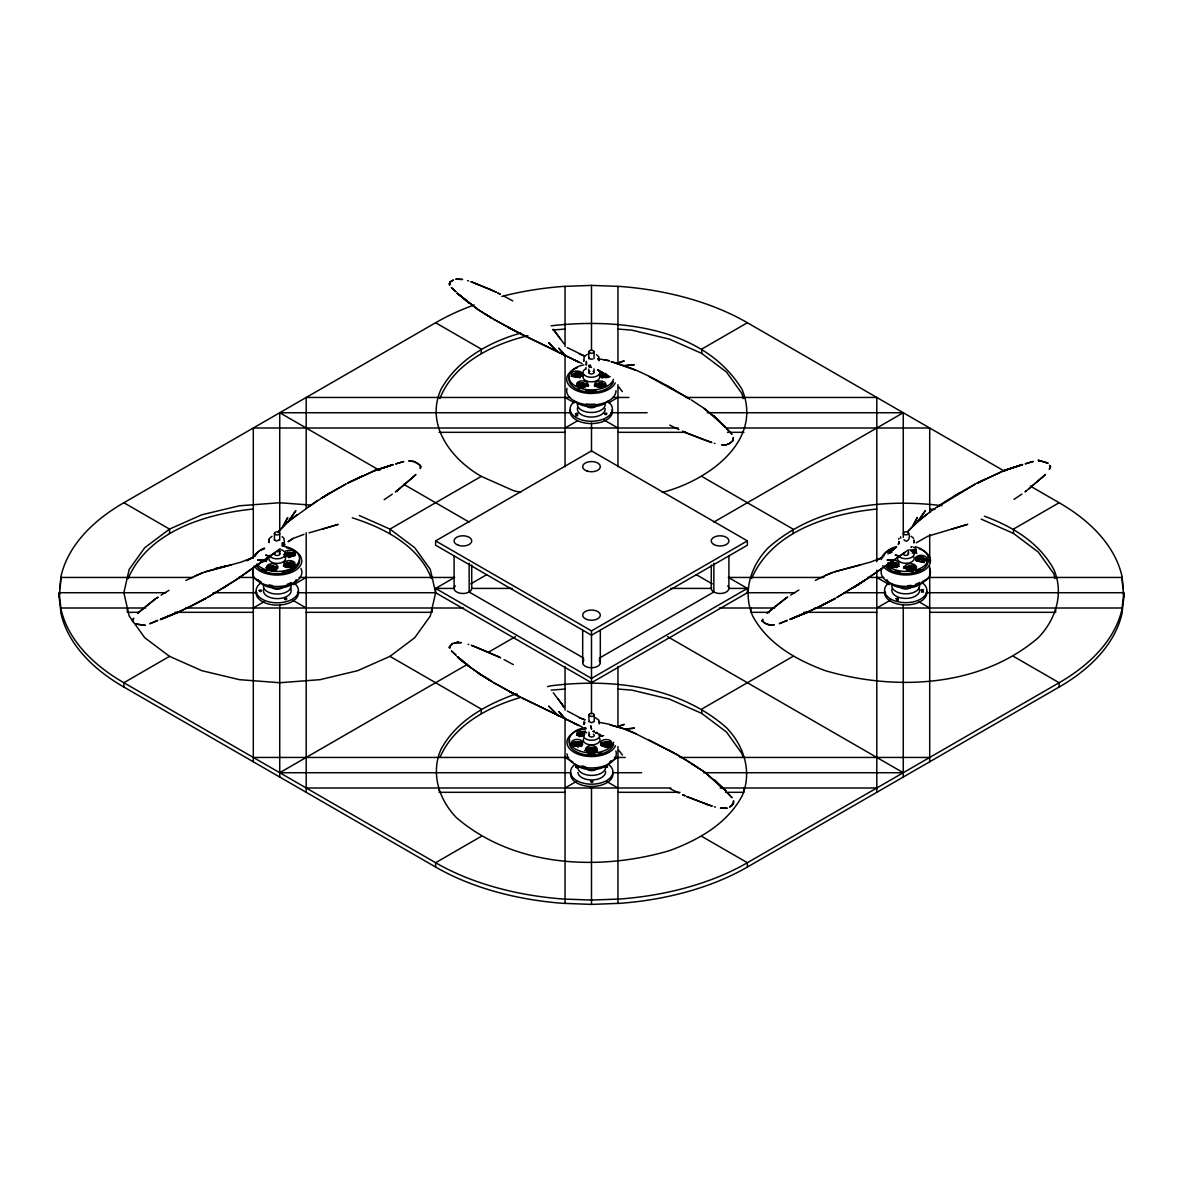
<?xml version="1.0" encoding="UTF-8"?>
<svg xmlns="http://www.w3.org/2000/svg" width="1183" height="1183" viewBox="0 0 1183 1183"><rect width="100%" height="100%" fill="white"/><g stroke="black" fill="none" stroke-linecap="round" stroke-linejoin="round"><path stroke-width="1.5" d="M583.899 721.66L583.899 724.469L585.053 722.384M574.036 376.031L575.382 376.179L578.827 372.527L580.395 373.029L576.949 376.534M574.598 375.928L578.043 372.556M575.382 376.179L578.827 372.527M577.319 385.983L581.134 382.878L586.561 385.599L581.134 382.878M578.576 385.673L578.591 382.316M580.069 377.85L575.382 376.031M579.463 385.584L579.463 382.227M581.696 382.627L587.138 385.347L581.134 383.026M588.735 372.541L588.75 369.111M588.779 358.789L588.794 351.928M594.014 372.334L594.029 368.904M594.058 358.582L594.073 351.721M595.034 386.22L594.265 385.14L595.286 384.904L599.352 387.359L604.69 384.889M601.822 377.983L602.591 377.584L600.195 375.262M601.186 382.671L595.862 385.288L601.186 382.538L605.696 385.702M607.204 375.869L604.824 373.547M608.535 375.706L602.591 377.584M887.915 566.42L887.93 562.812M889.453 565.785L889.468 562.516M889.927 565.873L895.176 562.99L898.222 565.06M890.355 565.711L890.37 562.369L896.078 563.374M890.415 565.489L893.461 567.559M891.095 565.016L894.141 567.071M891.243 565.711L891.257 562.369M892.145 565.711L892.159 562.369M893.047 565.696L893.047 562.369M898.222 565.208L895.176 562.99M906.814 570.517L906.829 566.908L913.468 564.942M907.169 571.241L907.331 567.396L903.871 567.056M907.612 570.413L907.627 566.657L906.755 569.437M907.908 570.369L908.677 566.568M908.352 570.236L908.367 566.923M908.485 553.748L908.5 550.332M903.989 539.625C907.45 544.357 911.028 537.023 908.574 533.208M908.81 570.62L908.825 567.219L907.923 566.627M909.269 571.019L909.283 567.677L913.808 566.125M909.727 571.463L909.742 568.121L916.234 566.509L910.185 568.565M911.886 570.531L908.825 567.219L913.35 565.681M916.455 560.742L918.126 559.914L916.47 557.237L918.126 559.914M921.453 562.383L921.468 559.056L919.827 556.513M922.296 562.265L922.311 558.864L918.126 559.781M923.139 562.147L923.154 558.834L920.67 556.335M923.746 562.605L923.76 558.849L921.498 556.291M599.219 723.952L598.997 720.373L595.433 717.652M583.796 360.401L583.781 361.259L584.313 356.334L587.433 354.22M574.051 742.51L572.025 743.382M580.942 742.865L581.03 741.09M266.515 561.496L264.001 559.943M916.5 561.2L916.485 559.973M925.387 559.633L924.041 559.855L922.962 556.853M1030.378 486.124L1059.14 502.731A220.097 127.069 0 0 1 1121.957 576.106L1123.85 597.045L1121.957 613.666A220.097 127.069 0 0 1 1059.14 687.042L747.375 867.035A220.097 127.069 0 0 1 620.291 903.309L591.5 904.404L562.709 903.309A220.097 127.069 0 0 1 435.625 867.035L123.86 687.042A220.097 127.069 0 0 1 61.043 613.666L59.15 597.045L59.727 591.958M60.111 588.557L60.88 577.452L193.051 577.452M610.724 745.039L609.452 744.699L607.633 747.419M128.075 578.561C148.496 531.315 205.724 513.718 253.295 509.06M439.839 398.582C453.843 363.196 492.631 344.209 527.884 335.691M454.701 577.393L435.625 588.409L435.625 592.727L430.316 616.018L414.73 637.726L389.961 656.358L357.68 670.672L320.09 679.663L279.735 682.724L239.395 679.663L201.805 670.672L169.524 656.358L144.74 637.726L129.169 616.018L123.86 592.727L129.169 569.437L144.74 547.729L169.524 529.097L201.805 514.782L239.395 505.792L279.735 502.731L311.41 505.141M440.194 756.957C454.183 724.839 488.461 706.813 520.727 697.393M984.433 516.217C1012.352 526.391 1039.206 542.672 1053.831 569.437C1064.197 593.378 1055.828 619.641 1038.26 637.726C980.485 687.264 895.753 691.271 825.32 670.672C796.425 659.996 767.826 644.025 752.684 616.018C742.318 592.077 750.687 565.814 768.27 547.729C815.102 506.413 881.897 498.25 941.86 505.673M751.589 578.561C772.011 531.315 829.239 513.718 876.81 509.06M732.987 440.357L733.416 437.355L732.78 441.141L729.467 443.551L732.898 440.416M762.517 620.779L762.991 621.903L761.926 620.735C762.931 622.953 762.621 616.491 762.591 620.528M132.999 620.617L133.664 618.191L132.348 620.824L133.398 621.992L132.984 620.705M279.011 539.862L276.482 541.104L274.412 539.714M899.006 542.967L898.311 544.476L899.006 541.415L898.976 542.893M601.008 745.275L602.354 742.54M602.354 742.687L608.964 745.497M611.286 743.072L609.881 743.161L609.866 742.273L609.896 746.754M923.819 562.265L924.071 561.407M898.666 539.226L899.006 538.309M593.866 721.615L591.441 722.813L589.282 721.349M413.518 461.474L418.353 463.928L414.715 461.636L408.741 460.926L413.606 461.488M287.011 563.389L287.632 562.369M591.323 748.765L588.01 748.1L591.633 748.277L589.03 752.565L590.494 752.832M347.58 483.108L374.656 470.568L393.081 464.697L374.804 470.627L347.58 483.108L362.161 475.95M977.158 483.034L1004.382 470.538L1022.674 464.623L1002.4 471.248L976.936 483.374L984.67 479.352M896.566 546.59L896.566 546.59A22.403 12.969 0.2 0 0 883.79 556.054M165.413 617.363L160.326 619.389L180.6 611.197L206.064 598.14L198.33 602.354M835.42 598.376L808.344 611.966L789.919 619.301L820.381 606.361L835.42 598.376L820.159 606.288L820.839 605.918M601.008 745.127L602.058 743.619M607.633 747.272L608.964 745.364M1046.083 462.538C1056.389 465.703 1023.842 455.839 1046.112 462.583M269.428 538.383L272.001 536.283M489.792 289.125L496.446 292.334L475.936 283.698M601.422 745.881L603.714 743.515M602.191 745.985L604.498 743.619M602.975 746.251L605.282 743.87M603.759 746.503L606.051 744.122M604.543 746.754L606.835 744.388M605.326 747.005L607.618 744.639M605.326 747.153L607.618 744.772M606.095 747.552L608.402 745.039M1042.386 477.503L1045.506 474.398L1028.057 489.466L1042.356 477.296M271.528 570.842L275.358 566.775L275.373 570.531M576.165 376.283L579.611 372.778M577.718 376.8L581.164 373.281L582.731 373.784L579.286 377.451M578.502 377.052L581.947 373.532M586.635 364.541L586.354 361.333L586.28 364.66M451.655 644.41C456.239 639.87 446.523 650.384 449.599 646.835L449.954 648.21L450.013 645.844L451.699 644.38M140.688 610.591L137.553 613.489L154.869 599.308L140.881 610.443M769.468 624.787L774.259 624.801L768.285 624.772L764.676 623.175L769.394 624.757M411.255 478.849L396.837 490.915L415.928 474.487L411.566 478.553M285.532 564.616L283.476 565.725L287.011 563.241M292.793 565.4L291.402 567.382L294.02 565.03L295.277 565.297M293.369 567.175L295.173 565.504M397.074 490.62L395.447 491.951L397.34 490.398M1026.667 490.531L1025.04 491.862L1026.918 490.309M771.819 609.215L786.163 598.021L770.458 610.354M280.194 548.661L236.038 579.833L207.262 597.607L235.624 580.188L275.299 552.698M704.062 408.534L713.955 416.061L725.652 427.314L704.772 408.815L691.33 399.928M904.891 552.609L865.616 579.759L836.839 597.519L865.202 580.099L908.056 550.036M916.234 542.834L927.842 536.239L967.694 524.32L951.857 529.156M706.828 804.277L686.554 796.514L707.064 804.307M156.333 598.361L158.078 597.149L156.082 598.554M785.926 598.273L787.656 597.06L785.66 598.465M578.724 732.809L577.881 733.46A5.604 3.253 -0.2 0 0 577.156 735.087M576.239 372.172C569.91 377.421 573.563 377.998 577.481 372.379L578.827 372.66M575.367 374.139L578.25 371.935M575.589 415.884L577.792 415.706M461.148 659.582L469.089 666.428L457.348 656.713L469.089 666.428C498.398 686.598 458.767 660.321 457.348 656.713L460.779 659.301M662.273 492.394C706.266 481.215 763.745 441.984 742.066 389.444C703.781 326.715 617.585 318.123 551.16 325.813M517.134 693.918L513.555 694.776C484.66 705.452 456.076 721.423 440.934 749.431C430.553 773.371 438.923 799.634 456.505 817.719C514.265 867.257 598.997 871.265 669.445 850.666C698.34 839.989 726.924 824.019 742.066 796.011C752.447 772.07 744.077 745.808 726.495 727.722C679.19 685.963 611.641 678.199 551.16 685.785L547.581 686.643M295.188 567.041L294.345 567.648A5.604 3.224 -0.2 0 0 294.892 566.879M771.434 609.526L767.072 613.341L770.222 610.635M297.199 514.59L287.72 522.043L278.109 531.744L287.661 521.969L317.798 500.409M283.491 566.258L287.942 562.975L292.097 564.794L289.125 567.027M288.637 563.3L284.186 566.435L286.256 567.278L290.707 564.143M284.866 566.627L289.332 563.492M285.561 566.953L290.027 563.818M286.951 567.603L291.402 564.468M289.125 566.879L292.097 564.794M289.82 567.5L292.793 565.252L292.097 564.927M926.777 514.501L917.298 521.969L907.701 531.655C926.585 511.13 951.664 497.378 975.738 483.817L937.72 506.856M891.228 551.929L889.542 553.112A5.604 3.238 0.2 0 1 892.041 552.269M586.561 385.451L583.722 387.433L578.295 384.874M586.561 385.599L587.7 384.948L584.535 383.957M384.135 499.714L392.327 494.124M1021.92 494.036L1014.008 499.403M308.142 506.945L328.179 493.902L346.161 483.906L321.14 498.383L328.312 494.065M859.967 583.47L854.717 586.857L861.86 582.213L853.327 587.759M228.733 584.624L223.084 588.276M576.52 735.072C578.709 732.218 589.977 730.414 579.685 734.17M577.304 735.575L579.685 734.037M293.044 538.472L288.282 541.592L293.044 538.472L304.001 534.361M600.239 382.701L595.123 385.081M598.361 384.046L600.239 382.848M603.315 387.359L606.509 385.318M161.08 595.182L168.992 590.287M790.673 595.093L798.865 590.006M323.033 497.185L329.673 493.089M959.916 492.601L954.267 496.061M921.38 592.091L923.598 592.091M59.15 597.045L61.043 576.106A220.097 127.069 0 0 1 123.86 502.731L435.625 322.737A220.097 127.069 0 0 1 474.191 304.933M169.524 656.358L123.86 682.724L123.86 687.042M253.295 608.003L264.179 601.718M293.754 584.639L306.19 577.452M520.727 492.394L513.555 490.679L481.274 476.379L389.961 529.097L359.292 515.507M565.045 428.009L577.496 420.823M608.624 402.856L617.955 397.458M1004.811 471.366L747.375 322.737L701.726 349.103L701.726 353.421L726.495 372.053L742.066 393.762L743.161 398.582M435.625 540.897L591.5 450.9L747.375 540.897L747.375 545.215L591.5 635.212L435.625 545.215L435.625 540.897L591.5 630.879L747.375 540.897M470.73 583.884L486.642 574.701M467.581 664.269L279.735 772.721L570.339 772.721M488.357 652.277L515.507 636.602M713.822 522.102L903.265 412.734L903.265 537.363M599.323 658.132L713.852 592.003L713.852 563.212M794.769 592.727L747.375 592.727L591.5 682.724L435.625 592.727L297.377 592.727M481.274 836.351L435.625 862.718L123.86 682.724A220.097 127.069 0 0 1 61.043 609.349L59.15 592.727L165.783 592.727M565.045 787.996L575.944 781.697M610.177 761.941L617.955 757.445M793.039 656.358L701.726 709.09L701.726 713.408L726.495 732.04L742.066 753.748L742.806 756.957M876.81 608.003L890.814 599.914M921.927 581.947L929.705 577.452L1122.12 577.452L1122.889 588.557M1059.14 502.731L1013.476 529.097L1013.476 533.415L1038.26 552.047L1053.831 573.755L1054.925 578.561M194.914 575.944L203.358 572.454L185.805 580.483M205.842 598.465L190.788 606.435L160.577 619.552L178.766 612.04L165.931 617.142M252.29 557.814L246.596 560.712L253.295 557.297L241.258 562.088L204.363 572.069L231.143 564.912M876.174 560.624L882.873 557.223L870.836 561.999L833.941 571.981L860.736 564.838M815.353 580.409L824.492 575.87M579.064 735.19L583.056 733.194M579.64 735.442L583.648 733.297L584.801 734.081M578.886 736.358L584.225 733.697M579.478 736.743L583.47 734.747M581.4 736.477L584.062 735.146M292.585 555.596L288.016 552.535L284.615 554.088L289.184 557.134M293.073 555.64L288.504 557.622M597.031 385.791L602.354 383.174M597.607 386.176L602.946 383.558M598.199 386.575L603.522 383.957M598.775 386.959L604.114 384.342M601.275 387.388L605.267 385.274M605.178 766.347L607.574 766.909L605.208 767.501M595.567 732.913L597.001 732.262M794.991 617.289L790.155 619.463L808.344 611.966L795.508 617.053M577.038 733.534L581.444 731.626M824.862 575.677L832.936 572.365L824.891 575.648M388.009 466.339L392.845 464.564L374.656 470.568L387.492 466.531M1017.587 466.265L1022.423 464.475L1004.234 470.479L1017.069 466.442M575.012 745.32L581.282 743.93M575.012 745.467L572.661 745.349M908.367 567.071L914.415 564.868M910.644 569.023L916.692 566.968M911.102 569.467L915.642 567.929M911.102 569.615L915.642 568.062M592.742 359.085L590.258 359.144L589.134 357.872M322.264 529.23L338.116 524.409L309.044 532.868M913.483 571.892L911.975 572.276M896.744 600.417L898.148 600.402M520.727 333.088C488.875 342.05 457.466 359.706 440.934 389.444C425.111 425.111 451.167 459.137 481.274 476.379M595.522 747.893L592.239 748.617L592.254 753.512M592.239 748.75L595.522 748.026M595.833 748.233L592.55 748.957L592.565 752.344M592.55 749.09L595.833 748.381M596.158 748.721L592.86 749.445L592.875 752.772M596.469 749.194L593.186 749.918L593.186 753.26M596.779 749.682L593.496 750.406L593.511 753.748M593.807 750.894L597.104 750.17M597.415 750.658L594.132 751.53L597.415 750.806M263.203 561.348L266.5 560.269M280.134 551.396L277.014 551.855M476.172 283.728L489.718 289.155M595.419 747.907L591.929 748.277L591.944 753.822M595.419 748.055L588.069 748.114M594.679 752.654L593.186 752.817M609.866 742.125L602.206 742.983M552.89 329.998L565.045 329.066M551.16 690.118L565.045 689.053M593.038 731.124L594.472 731.005M747.375 322.737A220.097 127.069 0 0 0 620.291 286.463L591.5 285.384L562.709 286.463A220.097 127.069 0 0 0 501.814 296.401M570.339 397.458L306.19 397.458L306.19 508.379M612.661 397.458L628.912 397.458M685.489 397.458L876.81 397.458L876.81 561.777M279.735 531.892L279.735 412.734L570.339 412.734M610.901 412.734L647.116 412.734M707.271 412.734L903.265 412.734M678.184 428.009L253.295 428.009L253.295 558.139M725.637 428.009L929.705 428.009L929.705 512.697M439.1 432.327L565.045 432.327M617.955 432.327L685.489 432.327M727.471 432.327L743.9 432.327M238.685 577.452L253.295 577.452L261.073 581.947M299.136 577.452L454.287 577.452M728.713 577.452L823.871 577.452M867.671 577.452L883.864 577.452M512.269 588.409L471.721 588.409L471.721 565.016M670.731 588.409L711.279 588.409L711.279 565.016M213.191 592.727L256.815 592.727M843.997 592.727L885.623 592.727M926.185 592.727L1123.85 592.727L1121.957 609.349A220.097 127.069 0 0 1 1059.14 682.724L747.375 862.718A220.097 127.069 0 0 1 620.291 898.991L591.5 900.071L562.709 898.991A220.097 127.069 0 0 1 435.625 862.718L435.625 867.035M145.598 608.003L60.88 608.003L60.88 612.321M185.761 608.003L463.514 608.003M719.486 608.003L774.584 608.003M814.747 608.003L1122.12 608.003L1122.12 612.321M138.293 612.321L127.35 612.321L127.35 608.003M174.803 612.321L253.295 612.321M306.19 612.321L430.316 612.321M752.684 612.321L769.113 612.321M803.789 612.321L876.81 612.321M929.705 612.321L1055.65 612.321L1055.65 608.003M253.295 757.445L568.579 757.445M614.421 757.445L625.26 757.445M680.018 757.445L929.705 757.445M612.661 772.721L641.644 772.721M703.634 772.721L903.265 772.721L667.493 636.602M306.19 787.996L670.879 787.996M720.166 787.996L876.81 787.996M439.1 792.314L565.045 792.314M617.955 792.314L680.018 792.314M725.637 792.314L743.9 792.314M906.829 566.761L904.019 566.834M589.001 365.769L590.08 365.798M274.545 566.716L276.408 567.027M617.955 329.066L631.84 330.131L669.445 339.122L701.726 353.421M929.705 509.06L934.925 509.459M617.955 689.053L631.84 690.118L669.445 699.109L701.726 713.408M903.723 567.559L907.184 567.899M903.575 568.077L907.036 568.417M597.785 358.671L609.422 360.8L603.966 359.647M589.001 365.606L590.14 365.739M275.669 570.561L275.654 566.805L276.393 566.894M598.805 722.266L609.6 724.292M588.01 747.952L591.323 748.632L591.337 753.527M587.714 748.307L591.027 749.12M585.762 748.455L590.731 749.46L590.746 752.802M585.467 748.957L590.435 749.948L590.45 753.29M586.827 749.771L590.14 750.451L590.154 753.778M586.531 750.273L589.844 750.939M584.579 750.421L589.548 751.427M916.455 560.594L923.834 562.117M691.478 763.405L704.92 772.307L725.8 790.806L704.92 772.307L690.887 763.286L698.029 767.841M274.545 566.864L269.709 565.163M491.522 318.079L478.08 309.621L457.2 293.221L478.08 309.621L492.113 318.227L484.971 313.865M588.69 385.318L582.628 382.774M491.67 681.571L478.228 673.097L492.261 681.704L478.938 673.334M912.27 550.036L915.45 550.775M911.472 550.539L914.784 551.322L911.472 550.687M352.312 517.829C384.017 527.869 419.019 545.777 431.411 578.561M714.887 443.462L714.251 443.285M468.113 644.262L468.749 644.469M268.792 565.119L274.914 567.219M269.887 565.918L274.471 567.529L274.486 570.798M267.92 565.873L274.042 567.84L274.042 571.182M273.598 568.284L267.476 566.317L266.604 567.219L272.711 569.186M267.033 566.775L273.155 568.742M266.16 567.677L272.282 569.644M266.16 567.81L272.282 569.777M267.254 568.757L271.839 570.236M911.161 550.716L915.746 552.224L911.161 550.864M912.256 551.529L916.84 553.186M714.399 806.776L715.449 807.117M704.447 439.987L684.247 432.076L711.855 442.516L704.935 440.15M467.551 280.622L468.601 280.977M684.735 432.194L682.517 431.307L685.09 432.342M684.883 795.686L682.665 794.799L685.238 795.819M579.359 354.028L584.742 356.113L567.204 347.551M478.642 648.166L498.753 656.861L471.248 645.282L478.065 647.914M594.043 731.981L593.171 731.626M581.962 363.432L573.356 359.691M582.184 726.939L522.487 698.266M595.182 732.454L598.361 733.8M293.517 553.393L292.378 552.905A5.604 3.224 -0.2 0 0 284.763 554.147M579.419 717.445L567.352 711.042M498.117 293.207L500.335 294.197L497.762 293.044M573.504 723.183L579.093 725.608L510.952 692.425L493.104 682.354L518.893 696.388L510.982 692.38M578.324 388.645L579.493 389.163M981.195 519.115L1013.476 533.415M635.892 370.309L611.034 361.628C639.278 368.978 664.92 384.268 689.896 399.055L648.979 376.534M636.04 733.8L624.151 728.905L609.718 724.735L624.121 728.772L634.339 733.002L676.706 754.429L649.127 740.026M580.572 383.277L585.999 385.85M579.995 383.676L585.422 386.25M579.433 384.076L584.86 386.649M578.857 384.475L584.284 387.048M578.295 385.007L583.722 387.58M581.799 387.344L577.718 385.407L581.799 387.477M599.5 734.599L602.221 735.885M598.938 735.013L601.644 736.299M669.711 425.141L678.938 429.621M670.214 788.78L679.101 793.113M514.812 330.9L492.956 318.863L522.339 334.789L578.842 362.102L508.646 327.735M289.628 552.136L294.049 555.093M287.587 552.121L291.151 553.955M516.779 695.323L509.503 691.597M911.176 536.283L913.572 538.309M666.221 385.318L673.497 389.266M503.899 296.105L512.786 300.911M504.062 659.596L513.289 664.58M668.188 749.8L674.354 753.142M435.625 322.737L481.274 349.103L481.274 353.421M565.045 397.458L574.376 402.856M603.951 419.921L617.955 428.009M701.726 476.379L793.039 529.097L793.039 533.415M876.81 577.452L889.246 584.639M918.821 601.718L929.705 608.003M1013.476 656.358L1059.14 682.724L1059.14 687.042M728.299 577.393L747.375 588.409L747.375 592.727M696.358 574.701L712.27 583.884M279.735 412.734L379.699 470.45M403.669 484.276L469.178 522.102M583.677 658.132L469.148 592.003L469.148 563.212M123.86 502.731L169.524 529.097L169.524 533.415M292.186 599.914L306.19 608.003M389.961 656.358L481.274 709.09L481.274 713.408M565.045 757.445L572.823 761.941M607.056 781.697L617.955 787.996M701.726 836.351L747.375 862.718L747.375 867.035M596.498 354.678L598.864 356.896L599.101 360.726L597.947 358.893M576.446 385.451L579.714 387.462M291.905 555.788L287.336 552.727L291.905 555.936M286.656 553.067L291.225 556.128M285.975 553.407L290.545 556.468M285.295 553.748L289.865 556.809M283.935 554.428L286.981 556.454M283.935 554.561L286.981 556.601M893.816 563.522L896.862 565.592M893.135 563.862L897.705 566.953M892.455 564.187L897.025 567.293M891.775 564.528L896.344 567.633M282.131 536.653L283.994 538.398L284.378 542.509M460.631 295.809L457.2 293.221L468.897 302.981L461 296.09M292.275 552.431L295.528 554.945M888.463 567.337L890.725 569.112M722.221 424.327L725.652 427.314L713.955 416.061L721.852 424.002M722.369 787.819L725.8 790.806L714.103 779.553L722 787.494M291.151 553.807L293.857 556.394M897.616 564.735L895.842 562.812M891.849 567.589C890.903 564.69 885.387 564.513 889.882 567.263M605.592 373.429L607.988 375.898M602.857 372.645L606.435 376.135M602.088 372.911L605.666 376.386M604.897 376.652L600.55 373.429L604.129 376.919M582.036 746.059L579.64 743.723M578.871 743.856L581.252 746.177M578.103 744.122L580.483 746.443M575.796 744.92L578.176 747.39M622.332 391.603L618.665 386.856M622.48 755.079L618.813 750.347M553.304 692.75L564.335 707.449L558.228 699.153M560.742 702.569L564.321 707.404M560.52 338.989L553.156 329.258L564.173 343.913M918.984 556.69L920.64 559.234M918.141 556.868L919.797 559.411M917.313 557.045L918.954 559.589M591.929 748.277L594.443 752.151M915.834 558.391L916.485 560.121M580.942 742.717L574.051 742.362L574.051 745.689M275.654 566.805L276.645 569.541M435.625 592.727L430.316 569.437L414.73 547.729L389.961 529.097L389.961 533.415M900.529 536.771L900.825 538.176M1123.273 591.958L1123.85 597.045M579.892 729.97L580.114 732.203L581.252 731.922A5.604 3.253 -0.2 0 1 586.679 732.721M294.449 551.781L295.025 554.842A5.604 3.224 -0.2 0 1 295.232 555.67M587.981 385.007L588.01 386.25M293.606 562.443L293.621 565.711M292.704 562.295L292.719 565.651M291.831 565.651L291.817 562.309L287.247 562.945M290.914 562.309L290.929 565.666M290.027 562.324L290.042 565.681M279.706 533.282L279.735 540.143M279.779 550.45L279.794 553.881M276.142 568.017L276.157 571.374M275.979 567.515L275.994 570.931M274.914 567.086L274.929 570.413M274.426 533.503L274.456 540.38M609.23 742.052L609.245 745.364M608.343 742.007L608.358 745.408M607.471 742.111L607.485 745.438M594.206 714.769L594.221 721.615M591.633 748.277L591.648 753.822M591.027 748.972L591.042 752.373M588.927 715.005L588.942 721.837M588.971 732.1L588.986 735.53M583.648 733.297L582.642 733.046M576.698 742.466L576.712 745.808M575.81 742.392L575.825 745.719M574.923 742.303L574.938 745.704M573.415 742.451L573.43 746.207M929.705 534.509L929.705 561.777M929.705 566.553L929.705 761.763M903.265 604.602L903.265 777.039M876.81 570.191L876.81 792.314M750.865 608.003L750.865 612.321M743.9 787.996L743.9 790.88M728.905 556.01L728.905 588.409L747.375 588.409L591.5 678.406L435.625 588.409L454.095 588.409L454.095 556.01M617.955 286.375L617.955 363.61M617.955 384.741L617.955 466.871M617.955 666.458L617.955 727.234M617.955 746.547L617.955 903.398M600.313 630.258L600.313 662.657M591.5 285.384L591.5 350.079M591.5 422.923L591.5 451.699M591.5 630.879L591.5 713.704M591.5 787.996L591.5 904.404M582.687 630.258L582.687 662.657M565.045 286.375L565.045 346.56M565.045 355.654L565.045 466.871M565.045 666.458L565.045 710.184M565.045 718.14L565.045 903.398M439.1 787.996L439.1 790.88M432.135 608.003L432.135 612.321M306.19 532.69L306.19 792.314M279.735 604.602L279.735 777.039M253.295 568.372L253.295 761.763M471.425 587.093A8.813 5.087 0 0 1 461.754 593.452A8.813 5.087 0 0 1 455.278 585.866M599.13 660.099A8.813 5.087 0 0 1 591.5 667.744A8.813 5.087 0 0 1 583.87 660.099M727.722 585.866A8.813 5.087 0 0 1 721.246 593.452A8.813 5.087 0 0 1 711.574 587.093M600.358 376.859A5.604 3.224 0.2 0 1 604.202 373.636M608.387 400.904A19.593 11.268 0.2 0 1 574.45 401.052M594.931 404.128A19.593 11.268 0.2 0 1 586.457 403.965M605.134 403.994A13.871 7.97 0.2 0 1 590.421 412.468A13.871 7.97 0.2 0 1 577.674 402.959M593.112 371.299A2.647 1.523 0.2 0 1 593.215 373.532A2.647 1.523 0.2 0 1 589.326 373.399A2.647 1.523 0.2 0 1 589.903 371.181M598.554 369.939A8.399 4.821 0.2 0 1 596.35 376.342A8.399 4.821 0.2 0 1 585.067 375.617A8.399 4.821 0.2 0 1 585.304 369.096M610.132 376.564A5.604 3.224 0.2 0 1 602.221 376.8A5.604 3.224 0.2 0 1 601.792 372.246M599.426 375.676A8.399 4.821 0.2 0 1 590.465 381.813A8.399 4.821 0.2 0 1 583.988 374.686M613.4 379.359A22.403 12.88 0.2 0 1 576.89 386.811A22.403 12.88 0.2 0 1 583.796 364.896M615.959 390.656A24.636 14.166 0.2 0 1 589.445 404.882A24.636 14.166 0.2 0 1 567.012 388.408M605.119 408.579A13.871 7.97 0.2 0 1 590.406 417.052A13.871 7.97 0.2 0 1 577.659 407.529M607.929 401.614A21.176 12.17 0.2 0 1 605.755 418.013A21.176 12.17 0.2 0 1 577.141 418.131A21.176 12.17 0.2 0 1 574.332 401.762M612.232 409.702A21.176 12.17 0.2 0 1 591.5 423.558A21.176 12.17 0.2 0 1 570.236 409.895M613.4 381.651A22.403 12.88 0.2 0 1 587.374 391.972A22.403 12.88 0.2 0 1 569.319 376.978M596.735 405.281A5.604 3.224 0.2 0 1 591.426 407.736A5.604 3.224 0.2 0 1 585.91 405.414M615.219 382.878A24.636 14.166 0.2 0 1 597.992 392.963L591.633 393.466A24.636 14.166 0.2 0 1 567.855 383.529A24.636 14.166 0.2 0 1 577.452 367.602M586.132 369.14A5.604 3.224 0.2 0 1 586.058 367.469M596.454 391.026A20.998 12.067 0.2 0 1 585.585 390.908M594.65 386.516A5.604 3.224 0.2 0 1 600.18 383.277A5.604 3.224 0.2 0 1 605.844 386.471M576.653 386.368A5.604 3.224 0.2 0 1 582.213 383.144A5.604 3.224 0.2 0 1 587.847 386.353M571.241 376.519A5.604 3.224 0.2 0 1 571.419 375.676M571.966 374.907A5.604 3.224 0.2 0 1 578.236 373.384A5.604 3.224 0.2 0 1 582.45 376.46M296.223 579.64A19.593 11.283 -0.2 0 1 277.458 588.173A19.593 11.283 -0.2 0 1 258.367 579.981M290.397 583.426A13.871 7.985 -0.2 0 1 278.227 594.014A13.871 7.985 -0.2 0 1 263.661 584.55M279.336 553.141A2.647 1.523 -0.2 0 1 278.818 555.167A2.647 1.523 -0.2 0 1 275.255 555.064A2.647 1.523 -0.2 0 1 275.151 553.008M281.184 549.74A8.399 4.836 -0.2 0 1 282.412 557.74A8.399 4.836 -0.2 0 1 269.088 555.374M291.24 582.45A19.593 11.283 -0.2 0 1 287.218 584.284M272.371 585.541A19.593 11.283 -0.2 0 1 269.132 584.89M284.748 551.87A5.604 3.224 -0.2 0 1 293.547 551.115A5.604 3.224 -0.2 0 1 292.482 556.202A5.604 3.224 -0.2 0 1 284.231 554.309M284.349 556.04A8.399 4.836 -0.2 0 1 278.463 563.345A8.399 4.836 -0.2 0 1 269.014 557.459M290.427 588.01A13.871 7.985 -0.2 0 1 278.242 598.598A13.871 7.985 -0.2 0 1 263.676 589.134M254.123 565.918A24.636 14.181 -0.2 0 0 281.717 574.79A24.636 14.181 -0.2 0 0 301.813 560.653L300.911 556.986A24.636 14.181 -0.2 0 0 290.634 548.956M253.31 557.415A24.636 14.181 -0.2 0 1 259.565 550.997M260.733 550.361A24.636 14.181 -0.2 0 1 264.622 548.705M286.36 547.685A24.636 14.181 -0.2 0 1 289.258 548.483M283.994 546.28A22.403 12.895 -0.2 0 1 293.946 567.071A22.403 12.895 -0.2 0 1 256.829 564.025M255.129 556.335A22.403 12.895 -0.2 0 1 264.401 548.025M300.955 568.431A24.636 14.181 -0.2 0 1 277.487 586.487A24.636 14.181 -0.2 0 1 253.354 568.86M293.961 583.056A21.176 12.185 -0.2 0 1 291.772 599.485A21.176 12.185 -0.2 0 1 263.158 599.737A21.176 12.185 -0.2 0 1 260.349 583.367M298.264 591.145A21.176 12.185 -0.2 0 1 277.532 605.105A21.176 12.185 -0.2 0 1 256.282 591.515M299.491 559.736A22.403 12.895 -0.2 0 1 281.924 573.444A22.403 12.895 -0.2 0 1 256.09 565.267M282.19 587.581A5.604 3.224 -0.2 0 1 276.689 589.252A5.604 3.224 -0.2 0 1 271.898 586.975M267.24 557.607A5.604 3.224 -0.2 0 1 260.571 561.674M293.458 568.328A5.604 3.224 -0.2 0 1 292.305 568.846M283.876 566.11A5.604 3.224 -0.2 0 1 289.436 562.857A5.604 3.224 -0.2 0 1 295.085 566.036M291.772 569.511A20.998 12.081 -0.2 0 1 287.365 571.404M285.739 571.877A20.998 12.081 -0.2 0 1 282.279 572.572M266.382 571.256A20.998 12.081 -0.2 0 1 262.079 569.304M266.722 569.274A5.604 3.224 -0.2 0 1 267.447 567.663M268.319 566.982A5.604 3.224 -0.2 0 1 277.709 568.343M904.936 568.491A5.604 3.238 0.2 0 1 911.575 565.992A5.604 3.238 0.2 0 1 915.908 569.851M922.844 582.287A19.593 11.357 0.2 0 1 903.413 587.936A19.593 11.357 0.2 0 1 886.88 579.685M919.28 548.779A24.636 14.27 0.2 0 1 921.246 571.877A24.636 14.27 0.2 0 1 882.769 565.666M881.261 559.559A24.636 14.27 0.2 0 1 891.923 548.882M893.269 548.394A24.636 14.27 0.2 0 1 896.152 547.552M919.575 585.289A13.871 8.044 0.2 0 1 904.862 593.822A13.871 8.044 0.2 0 1 892.1 584.225M919.783 582.376A19.593 11.357 0.2 0 1 915.746 584.195M911.043 585.334A19.593 11.357 0.2 0 1 907.686 585.703M909.875 549.592A8.399 4.865 0.2 0 1 911.93 557.223A8.399 4.865 0.2 0 1 898.681 556.365M891.864 560.402A5.604 3.238 0.2 0 1 898.873 562.945A5.604 3.238 0.2 0 1 893.919 566.761A5.604 3.238 0.2 0 1 887.768 563.552M908.041 553.008A2.647 1.538 0.2 0 1 906.03 555.389A2.647 1.538 0.2 0 1 903.472 553.186M913.897 557.075A8.399 4.865 0.2 0 1 906.03 563.285A8.399 4.865 0.2 0 1 897.675 557.252M918.836 587.803A13.871 8.044 0.2 0 1 906.651 598.391A13.871 8.044 0.2 0 1 892.086 588.794M887.427 565.77A22.403 12.969 0.2 0 0 910.585 571.108A22.403 12.969 0.2 0 0 927.871 560.786L928.152 557.4A22.403 12.969 0.2 0 0 915.391 546.709M929.498 568.328A24.636 14.27 0.2 0 1 906.045 586.384A24.636 14.27 0.2 0 1 881.912 568.505M926.659 590.968A21.176 12.274 0.2 0 1 905.927 604.927A21.176 12.274 0.2 0 1 884.677 591.13M928.137 559.692A22.403 12.969 0.2 0 1 911.516 573.267A22.403 12.969 0.2 0 1 885.475 566.08M910.644 587.374A5.604 3.238 0.2 0 1 900.943 587.478M913.439 547.211A5.604 3.238 0.2 0 1 916.248 550.435A5.604 3.238 0.2 0 1 912.197 553.156M888.137 553.955A5.604 3.238 0.2 0 1 893.49 549.873M920.418 569.481A20.998 12.155 0.2 0 1 916.012 571.359M900.056 572.38A20.998 12.155 0.2 0 1 895.013 571.108M887.768 565.844A5.604 3.238 0.2 0 1 892.574 562.605A5.604 3.238 0.2 0 1 898.755 564.956M913.424 549.489A5.604 3.238 0.2 0 1 916.1 553.126M915.672 560.047A5.604 3.238 0.2 0 1 918.2 558.051M919.531 557.711A5.604 3.238 0.2 0 1 926.57 561.585M922.37 582.835A21.176 12.274 0.2 0 1 920.182 599.367A21.176 12.274 0.2 0 1 891.568 599.47A21.176 12.274 0.2 0 1 888.758 582.968M571.566 744.299A5.604 3.253 -0.2 0 1 577.467 741.711A5.604 3.253 -0.2 0 1 582.642 744.758M610.665 761.009A19.593 11.372 -0.2 0 1 594.457 769.468A19.593 11.372 -0.2 0 1 574.82 764.041M615.5 745.763A24.636 14.285 -0.2 0 1 576.86 753.719A24.636 14.285 -0.2 0 1 579.093 729.985M605.563 766.776A13.871 8.044 -0.2 0 1 590.849 775.383A13.871 8.044 -0.2 0 1 578.088 765.83M593.363 734.259A2.647 1.538 -0.2 0 1 593.615 736.418A2.647 1.538 -0.2 0 1 589.888 736.58A2.647 1.538 -0.2 0 1 589.622 734.406M599.677 734.022A8.399 4.865 -0.2 0 1 589.637 740.144A8.399 4.865 -0.2 0 1 585.541 732.07M585.186 766.673A19.593 11.372 -0.2 0 1 582.066 765.859M584.254 735.885A5.604 3.253 -0.2 0 1 577.186 732.381A5.604 3.253 -0.2 0 1 585.496 729.926M605.578 771.331A13.871 8.044 -0.2 0 1 592.668 779.937A13.871 8.044 -0.2 0 1 577.881 772.484M615.885 750.983A24.636 14.285 -0.2 0 1 594.088 767.871A24.636 14.285 -0.2 0 1 567.041 753.867M612.705 772.41A21.176 12.288 -0.2 0 1 591.958 786.473A21.176 12.288 -0.2 0 1 570.709 772.75M608.387 764.292A21.176 12.288 -0.2 0 1 606.199 780.839A21.176 12.288 -0.2 0 1 577.585 781.076A21.176 12.288 -0.2 0 1 574.79 764.573M613.681 742.244A22.403 12.983 -0.2 0 1 593.482 752.92L587.64 752.758A22.403 12.983 -0.2 0 1 569.319 741.09A22.403 12.983 -0.2 0 1 584.077 727.767M613.681 744.521A22.403 12.983 -0.2 0 1 587.655 755.05A22.403 12.983 -0.2 0 1 569.6 739.981M597.149 768.092A5.604 3.253 -0.2 0 1 591.855 770.591A5.604 3.253 -0.2 0 1 586.339 768.27M610.96 741.105A5.604 3.253 -0.2 0 1 606.702 746A5.604 3.253 -0.2 0 1 600.86 741.697A5.604 3.253 -0.2 0 1 610.058 740.44M603.567 735.619A5.604 3.253 -0.2 0 1 599.323 735.974M598.805 737.423A8.399 4.865 -0.2 0 1 592.92 744.787A8.399 4.865 -0.2 0 1 583.47 738.843M601.836 752.876A20.998 12.17 -0.2 0 1 598.494 753.748M594.945 754.281A20.998 12.17 -0.2 0 1 587.64 754.222M600.55 745.098A5.604 3.253 -0.2 0 1 606.095 741.8A5.604 3.253 -0.2 0 1 611.759 744.994M593.097 754.236A5.604 3.253 -0.2 0 1 590.199 754.296M586.058 750.392A5.604 3.253 -0.2 0 1 592.091 747.907A5.604 3.253 -0.2 0 1 597.104 751.028M596.439 385.392L601.777 382.774L596.439 385.392M603.36 377.17L599.781 373.843L603.36 377.17M894.496 563.182L899.065 566.42L894.496 563.182M911.561 570.058L916.086 568.653L911.561 570.058M269.029 542.494L269.073 539.315L269.029 542.494M913.971 542.731L913.927 540.187L913.971 542.731M284.364 542.893L283.994 545.378L284.364 542.893M284.024 545.614L284.719 544.579L284.024 545.614M733.401 802.68L731.449 805.786L733.46 803.789L733.564 800.832L733.401 802.68M449.732 282.397L449.436 284.896L450.072 281.791L453.488 280.001L449.732 282.397M282.471 542.716L282.426 546.309L282.471 542.716M548.661 342.745L558.258 352.445L548.675 342.7M548.808 706.236L558.406 715.937L548.808 706.236M725.002 444.956L721.674 444.852L727.042 444.645L725.002 444.956M458.058 642.088L457.126 642.591L461.326 642.665L455.958 642.665L458.058 642.088M575.737 766.954C577.822 770.222 579.611 764.514 575.737 766.954M896.108 598.628C898.193 601.896 899.997 596.202 896.108 598.628M284.497 598.731C286.597 601.97 288.371 596.291 284.497 598.731M575.47 413.784C577.555 417.037 579.345 411.373 575.47 413.784M604.557 413.651C606.642 416.904 608.432 411.24 604.557 413.651M558.864 348.334L565.681 356.113L558.879 348.275M559.012 711.811L565.829 719.589L559.027 711.752M420.438 466.782L420.187 468.601L421.074 466.649L420.009 465.407L420.438 466.782M1050.016 466.694L1049.336 469.37L1050.652 466.575L1049.602 465.318L1050.016 466.694M265.746 555.182L270.508 556.335L265.746 555.182M895.339 555.093L900.086 556.247L895.339 555.093M257.687 560.15L265.243 560.003L257.687 560.15M887.265 560.062L894.836 559.914L887.265 560.062M420.512 466.501L420.512 466.501M725.401 808.373L726.554 808.226L720.388 808.122L727.19 808.137L725.401 808.373M590.613 781.342C592.062 784.743 594.886 779.213 590.613 781.342M921.202 589.992C922.651 593.408 925.49 587.892 921.202 589.992M259.195 590.48C260.659 593.866 263.469 588.35 259.195 590.48M457.644 278.937L455.81 279.173L462.612 279.454L456.446 279.099L457.644 278.937M287.661 517.592L282.914 526.612L287.691 517.651M917.254 517.503L912.492 526.539L917.283 517.607M585.999 364.956L585.999 364.926M295.735 510.79L288.164 521.703L295.735 510.79M925.313 510.701L917.757 521.614L925.343 510.79M590.509 365.355L589.001 366.405L589.001 365.325L590.509 365.355M911.723 546.62L911.221 547.182L911.723 546.62M136.977 624.166C128.178 622.968 159.69 627.493 136.977 624.166M894.718 548.409L889.956 552.372L894.718 548.409M589.149 366.73L591.426 367.425L589.149 366.73M727.708 444.128L729.112 443.655L727.708 444.128M154.869 599.308L154.189 599.825L154.943 599.337M455.766 642.709L453.888 643.419L455.766 642.709M865.098 580.04L862.54 581.785L865.098 580.04M731.538 805.771L729.512 807.043L731.7 805.756M500.483 657.689L498.265 656.698L500.483 657.689M471.1 281.791L476.261 283.713L471.1 281.791M157.62 620.484L149.857 623.692L157.62 620.484M787.198 620.395L779.434 623.604L787.198 620.395M623.973 360.919L617.171 363.27L624.003 361.066M624.121 724.41L617.319 726.761L624.136 724.484M403.566 461.592L395.802 463.869L403.566 461.592M1033.143 461.503L1025.38 463.78L1033.143 461.503M712.003 806.007L706.739 804.351L712.003 806.007M225.953 566.036L214.995 568.757L225.953 566.036M144.37 624.683L141.768 625.008L144.37 624.683M634.177 364.675L624.594 365.68L634.192 364.734M634.325 728.151L624.742 729.172L634.325 728.151M591.53 728.935L590.746 725.889L591.53 728.935M451.374 287.602L455.795 291.624L451.374 287.602M451.536 651.079L455.943 655.116L451.536 651.079M1041.232 460.986L1038.63 461.074L1041.291 461.074M731.804 434.102L727.057 429.148L731.804 434.102M731.952 797.579L727.205 792.64L731.952 797.579M763.774 622.228L764.499 622.983L763.774 622.228M586.147 728.403L584.964 727.989L586.147 728.403M584.875 719.796L579.463 717.726L584.846 719.841M598.125 370.249L597.4 369.939L603.537 373.103L598.125 370.249M419.921 465.274L418.501 464.091L419.921 465.274M690.044 762.547L676.676 754.443L690.044 762.547M449.806 284.733L449.451 283.343L449.806 284.733M587.093 471.056A8.813 5.087 0 0 0 600.313 466.649A8.813 5.087 0 0 0 587.093 462.242A8.813 5.087 0 0 0 587.093 471.056M713.852 544.491A8.813 5.087 0 0 0 728.61 542.213A8.813 5.087 0 0 0 717.815 535.973A8.813 5.087 0 0 0 713.852 544.491M587.093 619.537A8.813 5.087 0 0 0 600.313 615.13A8.813 5.087 0 0 0 587.093 610.724A8.813 5.087 0 0 0 587.093 619.537M458.501 545.304A8.813 5.087 0 0 0 471.721 540.897A8.813 5.087 0 0 0 458.501 536.476A8.813 5.087 0 0 0 458.501 545.304M589.696 352.963A2.647 1.523 0.2 0 0 594.029 352.105A2.647 1.523 0.2 0 0 590.568 350.375A2.647 1.523 0.2 0 0 589.696 352.963M596.336 386.486A5.604 3.224 0.2 0 0 605.681 385.007A5.604 3.224 0.2 0 0 598.746 381.103A5.604 3.224 0.2 0 0 596.336 386.486M572.942 376.49A5.604 3.224 0.2 0 0 582.273 375.011A5.604 3.224 0.2 0 0 575.352 371.092A5.604 3.224 0.2 0 0 572.942 376.49M578.324 386.353A5.604 3.224 0.2 0 0 587.685 384.889A5.604 3.224 0.2 0 0 580.779 380.97A5.604 3.224 0.2 0 0 578.324 386.353M275.343 534.539A2.647 1.523 -0.2 0 0 279.661 533.666A2.647 1.523 -0.2 0 0 276.201 531.951A2.647 1.523 -0.2 0 0 275.343 534.539M268.393 569.26A5.604 3.224 -0.2 0 0 277.739 567.722A5.604 3.224 -0.2 0 0 270.803 563.847A5.604 3.224 -0.2 0 0 268.393 569.26M285.532 566.08A5.604 3.224 -0.2 0 0 294.892 564.587A5.604 3.224 -0.2 0 0 287.987 560.683A5.604 3.224 -0.2 0 0 285.532 566.08M904.196 534.465A2.647 1.538 0.2 0 0 908.529 533.607A2.647 1.538 0.2 0 0 905.069 531.862A2.647 1.538 0.2 0 0 904.196 534.465M906.696 569.289A5.604 3.238 0.2 0 0 915.908 567.559A5.604 3.238 0.2 0 0 908.677 563.803A5.604 3.238 0.2 0 0 906.696 569.289M917.283 560.89A5.604 3.238 0.2 0 0 926.585 559.308A5.604 3.238 0.2 0 0 919.531 555.418A5.604 3.238 0.2 0 0 917.283 560.89M589.829 716.055A2.647 1.538 -0.2 0 0 594.162 715.168A2.647 1.538 -0.2 0 0 590.701 713.438A2.647 1.538 -0.2 0 0 589.829 716.055M573.311 745.098A5.604 3.253 -0.2 0 0 582.524 743.323A5.604 3.253 -0.2 0 0 575.293 739.582A5.604 3.253 -0.2 0 0 573.311 745.098M587.655 751.22A5.604 3.253 -0.2 0 0 596.942 749.593A5.604 3.253 -0.2 0 0 589.903 745.734A5.604 3.253 -0.2 0 0 587.655 751.22"/></g></svg>
